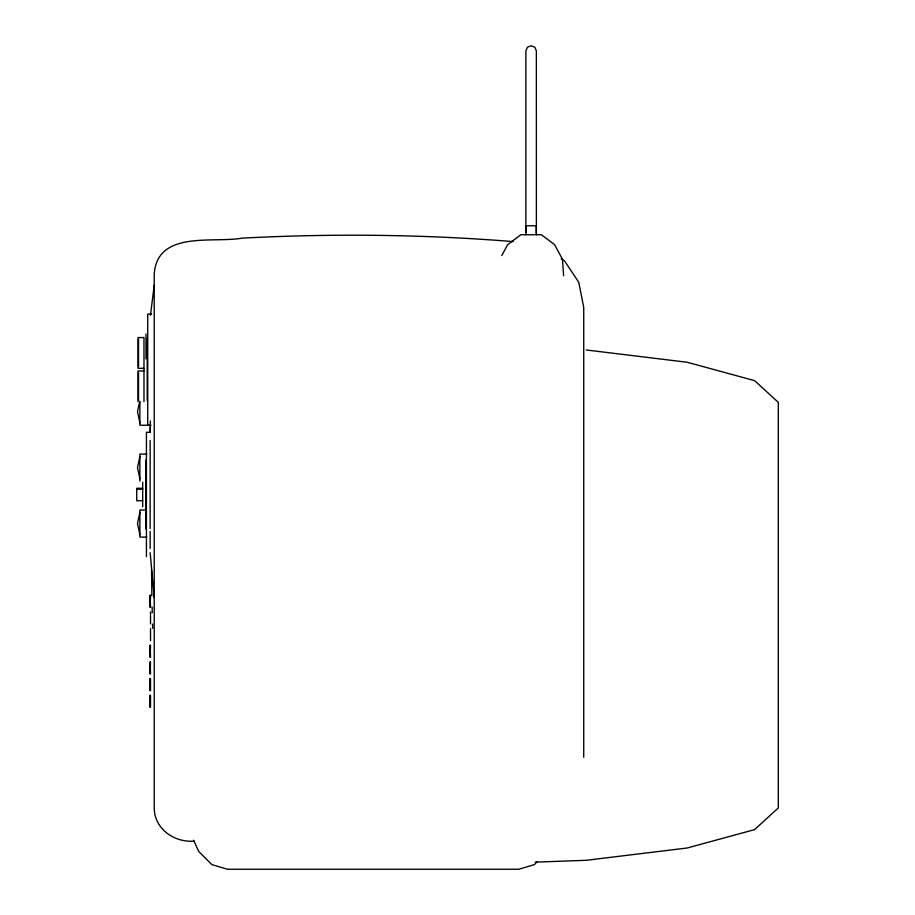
<?xml version="1.0" encoding="UTF-8"?>
<svg xmlns="http://www.w3.org/2000/svg" width="915" height="915" viewBox="0 0 915 915"><rect width="100%" height="100%" fill="white"/><g stroke="black" fill="none" stroke-linecap="round" stroke-linejoin="round"><path stroke-width="1.37" d="M525.885 232.147L525.896 50.828L527.429 47.237L531.135 45.75L534.829 47.237L536.362 50.828L536.373 233.874M150.254 601.235L150.106 607.24L150.106 595.23L150.518 607.24M150.369 601.235L150.518 595.23M150.392 420.969L150.151 432.132L150.426 425.418M150.518 611.906L150.518 623.904M150.518 628.582L150.518 640.58M150.518 645.247L150.106 657.256L150.106 645.247L150.254 651.251M150.518 661.922L150.106 673.92L150.106 661.922L150.254 667.927M150.518 678.587L150.518 690.596M150.518 695.263L150.518 707.272M150.472 315.16L154.223 285.194M139.595 401.902L137.502 411.681L139.892 422.867M139.892 456.436L137.502 467.622L139.892 478.808M139.892 512.389L137.502 523.563L139.892 534.749M501.763 255.571L507.665 244.671L520.829 234.732L541.428 234.732L554.593 244.671L562.462 259.208L563.606 275.724M537.231 861.77L534.394 864.606L518.816 869.25L227.435 869.25L211.845 864.606L198.647 851.373L193.671 840.233M535.252 862.136L586.275 860.294L687.176 847.999L754.612 829.619L778.288 807.934L778.288 402.337L754.612 380.651L687.176 362.26L586.275 349.976M151.627 314.051L147.727 314.051L147.727 425.189M143.975 368.299L138.016 368.299L138.016 337.566L143.975 337.566L143.975 401.685M143.975 370.941L138.016 370.941L138.016 401.685M150.941 425.223L139.881 425.223L139.881 401.193M150.323 432.292L146.434 432.292L146.434 556.697M146.789 454.08L139.881 454.08L139.881 481.164M142.683 488.255L136.712 488.255L136.712 500.734L142.683 500.734M136.712 489.205L142.683 489.205M145.416 510.021L139.881 510.021L139.881 537.105L146.789 537.105M513.075 241.571C422.913 234.354 332.305 233.371 241.983 238.152C213.069 243.401 156.762 229.882 154.223 274.649L154.223 807.968C154.303 828.807 174.147 842.612 193.797 841.148M561.181 258.751L564.692 261.107L578.772 282.323L583.724 307.349L583.724 757.323M154.223 597.564L150.151 552.683M150.518 657.256L150.369 651.251M150.518 673.92L150.369 667.927M151.856 595.722L151.558 570.251M152.119 607.08L152.256 612.753M152.531 624.11L152.622 628.365M536.282 234.732L536.282 225.765L525.976 225.765L525.976 234.732M150.151 440.481L150.151 528.538M150.151 531.386L150.151 548.508M147.224 338.699L147.224 400.541M146.011 334.021L146.011 358.886M145.931 459.89L145.931 529.099M142.683 482.297L142.683 506.693M138.52 339.362L138.52 366.503M138.52 372.737L138.52 399.889M150.003 680.348L150.106 690.596L150.106 678.587L150.003 680.348M150.003 697.024L150.106 707.272L150.106 695.263L150.003 697.024"/></g></svg>
